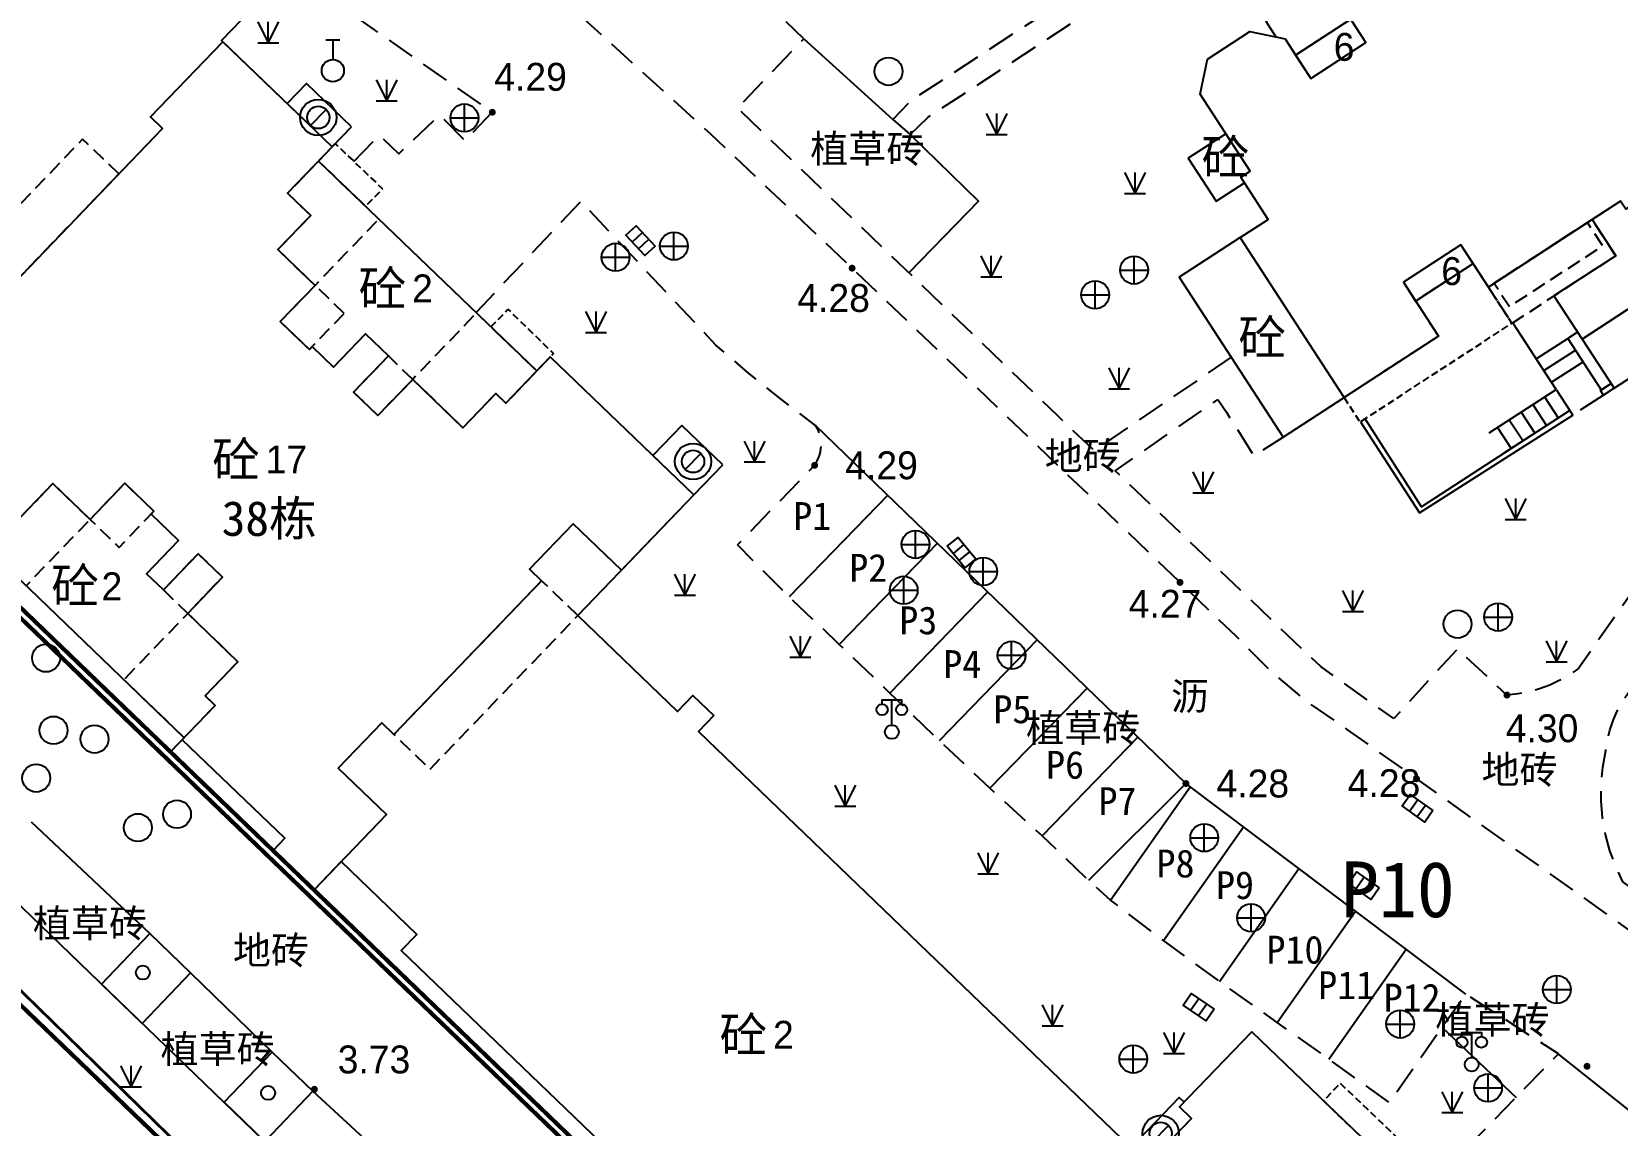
# Model space of a CAD drawing. Extents: x 99002 to 478558, y 2449839 to 2450453.
# Drawn here: x 478354.8 to 478411.7, y 2449967.5 to 2450006.7 of the extents above; entities that cross this region are included whole.
import ezdxf

# ---------------------------------------------------------------- set-up
doc = ezdxf.new("R2010")
doc.units = 0
doc.header["$LTSCALE"] = 0.5
for name, pattern in [('2', [0]), ('380403', [3, 2, -1]), ('380409-1', [1.5, 1, -0.5]), ('430600', [3, 2, -1]), ('DASHEDX2', [38.1, 25.4, -12.7]), ('X0', [4, 3, -1]), ('X11', [6, 5, -1])]:
    doc.linetypes.add(name, pattern=pattern)
doc.layers.get('0').update_dxf_attribs({"linetype": 'CONTINUOUS'})
for name, color, linetype in [('DEFAULT', 1, 'CONTINUOUS'), ('DLSS', 4, 'CONTINUOUS'), ('DMTZ', 3, 'CONTINUOUS'), ('ZBTZ', 3, 'CONTINUOUS'), ('ZJ', 7, 'CONTINUOUS'), ('交通线', 7, 'CONTINUOUS'), ('地下室范围线', 170, 'CONTINUOUS'), ('居民地点', 7, 'CONTINUOUS'), ('居民地线', 7, 'CONTINUOUS'), ('居民地面', 7, 'CONTINUOUS'), ('建筑红线', 10, 'DASHEDX2'), ('房屋面', 7, 'CONTINUOUS'), ('植被点', 114, 'CONTINUOUS'), ('用地信息', 7, 'CONTINUOUS'), ('用地红线', 10, 'CONTINUOUS'), ('管线点', 7, 'CONTINUOUS'), ('高程点', 7, 'CONTINUOUS')]:
    doc.layers.add(name, color=color, linetype=linetype)
doc.styles.add('方正中等线简体', font='FZZDXJW.TTF')
doc.styles.add('方正细等线简体', font='方正细等线简体.ttf')
doc.styles.add('等线体', font='simhei.ttf')
doc.styles.add('黑体', font='simhei.ttf')
doc.linetypes.add('10411', pattern='A,2,[150,AAA.SHX,S=1,R=0,X=0,Y=1],2,[151,AAA.SHX,S=1,R=0,X=0,Y=3],1e-11', length=4)
doc.linetypes.add('1161', pattern='A,0,[149,AAA.SHX,S=0.15,R=0,X=0,Y=0],-1.6', length=1.6)
doc.linetypes.add('380202', pattern='A,4.5,[145,ss2007.shx,S=1,R=0,X=0,Y=1],4.5,-0.5,[146,ss2007.shx,S=1,R=0,X=0,Y=0],-0.5', length=10)

# ---------------------------------------------------------------- blocks, each defined once
blk = doc.blocks.new('3803031')
at = {"color": 0, "linetype": 'Continuous', "lineweight": -3, "flags": 128}
blk.add_lwpolyline([(-0.566, -0.566), (0.566, 0.566)], dxfattribs=at)
at = {"color": 0, "linetype": 'Continuous', "lineweight": -3}
for radius in [1.3, 0.8]:
    blk.add_circle((0, 0), radius, dxfattribs=at)
blk = doc.blocks.new('3805011')
at = {"color": 0, "linetype": 'Continuous', "lineweight": -3, "flags": 128}
for points in [[(-0.7, 2), (-0.7, 2.3), (0.7, 2.3), (0.7, 2)], [(0, 0.5), (0, 2.3)]]:
    blk.add_lwpolyline(points, dxfattribs=at)
at = {"color": 0, "linetype": 'Continuous', "lineweight": -3}
for centre, radius in [((-0.7, 1.6), 0.4), ((0.7, 1.6), 0.4), ((0, 0), 0.5)]:
    blk.add_circle(centre, radius, dxfattribs=at)
blk = doc.blocks.new('8105091')
at = {"color": 0, "linetype": 'Continuous', "lineweight": -3}
blk.add_circle((0, 0), 0.5, dxfattribs=at)
blk = doc.blocks.new('8202001')
at = {"color": 0, "linetype": 'Continuous', "lineweight": -3, "flags": 128}
for points in [[(-0.75, 1.5), (0, 0)], [(0, 0), (0.75, 1.5)], [(0, 0), (0, 1.5)], [(-0.75, 0), (0.75, 0)]]:
    blk.add_lwpolyline(points, dxfattribs=at)
blk = doc.blocks.new('7201001')
at = {"linetype": '2'}
h = blk.add_hatch(color=0, dxfattribs=at)
edge = h.paths.add_edge_path(flags=0)
edge.add_arc((0, 0), 0.25, 0, 360)
blk = doc.blocks.new('5441011')
at = {"color": 0, "linetype": 'Continuous', "lineweight": -3, "flags": 128}
for points in [[(-1, 0), (1, 0)], [(0, -1), (0, 1)]]:
    blk.add_lwpolyline(points, dxfattribs=at)
at = {"color": 0, "linetype": 'Continuous', "lineweight": -3}
blk.add_circle((0, 0), 1, dxfattribs=at)
blk = doc.blocks.new('5441024')
at = {"color": 0, "linetype": 'Continuous', "lineweight": -3, "flags": 128}
blk.add_lwpolyline([(1, 0.5), (1, -0.5), (-1, -0.5), (-1, 0.5)], close=True, dxfattribs=at)
for points in [[(-0.33, 0.5), (-0.33, -0.5)], [(0.33, -0.5), (0.33, 0.5)]]:
    blk.add_lwpolyline(points, dxfattribs=at)
blk = doc.blocks.new('5401001')
at = {"color": 0, "linetype": 'Continuous', "lineweight": -3}
blk.add_circle((0, 0), 1, dxfattribs=at)
blk = doc.blocks.new('5430072')
at = {"color": 0, "linetype": 'Continuous', "lineweight": -3, "flags": 128}
for points in [[(-0.5, 2.2), (0.5, 2.2)], [(0, 2.2), (0, 0.8)]]:
    blk.add_lwpolyline(points, dxfattribs=at)
at = {"color": 0, "linetype": 'Continuous', "lineweight": -3}
blk.add_circle((0, 0), 0.8, dxfattribs=at)

msp = doc.modelspace()

# ---------------------------------------------------------------- linework, layer by layer
at = {"layer": 'DLSS', "color": 4, "linetype": 'Continuous', "lineweight": -3, "const_width": 0.1, "flags": 128}
msp.add_lwpolyline([(478305.926, 2450018.895), (478329.953, 2449995.95), (478350.547, 2449976.097), (478371.404, 2449955.727), (478404.209, 2449924.337), (478444.326, 2449885.977), (478450.349, 2449884.89), (478452.043, 2449885.16)], dxfattribs=at)
at = {"layer": 'DLSS', "color": 4, "linetype": '1161', "lineweight": -3, "flags": 128}
for points in [[(478406.245, 2449972.185), (478396.211, 2449979.736), (478382.93, 2449992.574)], [(478385.519, 2449990.071), (478381.984, 2449986.425)], [(478387.299, 2449988.351), (478383.78, 2449984.723)], [(478389.106, 2449986.605), (478385.59, 2449982.98)], [(478390.878, 2449984.891), (478387.368, 2449981.271)], [(478392.67, 2449983.16), (478389.184, 2449979.565)], [(478394.493, 2449981.397), (478391.059, 2449977.856)], [(478396.211, 2449979.736), (478392.716, 2449976.263)], [(478393.513, 2449975.557), (478396.368, 2449979.619)], [(478395.408, 2449974.103), (478398.275, 2449978.183)], [(478397.416, 2449972.643), (478400.259, 2449976.69)], [(478399.484, 2449971.172), (478402.288, 2449975.163)], [(478401.34, 2449969.856), (478404.107, 2449973.794)]]:
    msp.add_lwpolyline(points, dxfattribs=at)
at = {"layer": 'DMTZ', "color": 3, "linetype": '10411', "lineweight": -3, "flags": 128}
msp.add_lwpolyline([(478368.969, 2449961.314), (478333.421, 2449995.592)], dxfattribs=at)
at = {"layer": 'ZBTZ', "color": 3, "linetype": '1161', "lineweight": -3, "flags": 128}
for points in [[(478382.509, 2450006.439), (478385.698, 2450003.544), (478386.319, 2450003.007), (478388.777, 2450000.609), (478386.277, 2449998.044)], [(478354.803, 2449978.361), (478359.057, 2449974.353)], [(478360.515, 2449972.951), (478363.445, 2449970.11)], [(478405.407, 2449970.993), (478408.05, 2449968.482)], [(478413.368, 2449967.02), (478409.44, 2449970.139)], [(478364.903, 2449968.707), (478369.323, 2449964.627)]]:
    msp.add_lwpolyline(points, dxfattribs=at)
for points in [[(478357.325, 2449972.543), (478359.057, 2449974.353), (478360.515, 2449972.951), (478358.781, 2449971.138)], [(478361.718, 2449968.306), (478363.445, 2449970.11), (478364.903, 2449968.707), (478363.175, 2449966.902)]]:
    msp.add_lwpolyline(points, close=True, dxfattribs=at)
at = {"layer": '交通线', "color": 4, "linetype": '430600', "lineweight": -3, "flags": 128}
for points in [[(478394.852, 2450081.681), (478396.459, 2450079.208), (478396.532, 2450079.068), (478396.616, 2450078.934), (478396.712, 2450078.809), (478396.819, 2450078.692), (478396.935, 2450078.586), (478397.061, 2450078.489), (478397.194, 2450078.405), (478397.334, 2450078.332), (478397.48, 2450078.271), (478397.631, 2450078.224), (478397.785, 2450078.189), (478397.941, 2450078.169), (478400.406, 2450079.355), (478402.823, 2450080.633), (478405.192, 2450082), (478405.394, 2450082.138), (478405.582, 2450082.294), (478405.757, 2450082.465), (478405.915, 2450082.652), (478406.056, 2450082.852), (478406.179, 2450083.063), (478406.282, 2450083.285), (478406.365, 2450083.515), (478406.427, 2450083.752), (478406.468, 2450083.993), (478406.693, 2450085.558), (478406.816, 2450087.135), (478406.836, 2450088.716), (478406.429, 2450089.681), (478405.943, 2450090.608), (478405.38, 2450091.491), (478404.744, 2450092.323), (478403.927, 2450093.7), (478403.122, 2450095.084), (478402.329, 2450096.474), (478400.955, 2450098.456), (478400.001, 2450099.911), (478399.18, 2450101.445), (478398.496, 2450103.045), (478397.852, 2450104.391), (478397.132, 2450105.699), (478396.339, 2450106.963), (478395.593, 2450107.7), (478394.779, 2450108.363), (478393.905, 2450108.944), (478390.337, 2450106.674), (478389.875, 2450106.657), (478389.416, 2450106.603), (478388.963, 2450106.514), (478388.518, 2450106.39), (478387.562, 2450105.785), (478374.708, 2450097.43), (478374.026, 2450096.992), (478370.6, 2450094.782), (478369.951, 2450094.324), (478357.607, 2450086.341), (478356.945, 2450085.872), (478353.521, 2450083.694), (478340.666, 2450075.287), (478340.002, 2450074.88), (478333.988, 2450070.987), (478331.952, 2450069.651), (478331.265, 2450068.957), (478330.641, 2450068.206), (478330.084, 2450067.404), (478329.599, 2450066.556), (478329.189, 2450065.669), (478328.858, 2450064.751), (478328.607, 2450063.807), (478328.44, 2450062.845), (478328.357, 2450061.872), (478328.358, 2450060.895), (478328.444, 2450059.922), (478328.614, 2450058.96), (478328.867, 2450058.017), (478329.201, 2450057.099), (478347.003, 2450039.842), (478348.907, 2450037.656), (478349.589, 2450036.674), (478362.784, 2450017.026), (478363.954, 2450016.185), (478364.642, 2450015.592), (478373.787, 2450007.903), (478379.173, 2450003.015), (478384.241, 2449998.212), (478396, 2449986.946), (478398.011, 2449985.022), (478399.229, 2449983.784), (478400.558, 2449982.665), (478401.986, 2449981.677), (478404.483, 2449979.905), (478416.492, 2449971.351), (478416.836, 2449970.999), (478422.449, 2449965.556), (478424.272, 2449963.329), (478425.508, 2449961.1), (478428.225, 2449958.523), (478431.459, 2449955.8), (478434.142, 2449954.42), (478445.956, 2449942.922), (478446.481, 2449942.456), (478447.043, 2449942.037), (478447.64, 2449941.668), (478448.266, 2449941.351), (478448.916, 2449941.089), (478449.587, 2449940.884), (478450.273, 2449940.737), (478450.969, 2449940.65), (478451.67, 2449940.622), (478452.371, 2449940.655), (478453.066, 2449940.748), (478453.751, 2449940.9), (478454.42, 2449941.11), (478455.7, 2449941.443), (478457.981, 2449944.485), (478458.148, 2449944.564), (478455.81, 2449948.415), (478457.924, 2449949.782), (478459.95, 2449951.084), (478462.127, 2449952.434), (478464.164, 2449953.762), (478466.248, 2449955.086), (478468.444, 2449956.513), (478471.843, 2449951.186)], [(478397.838, 2449995.022), (478392.92, 2449991.671), (478391.604, 2449992.925), (478380.129, 2450003.952), (478382.509, 2450006.439), (478380.927, 2450007.97), (478381.106, 2450008.182), (478381.062, 2450008.53), (478381.047, 2450008.88), (478381.061, 2450009.23), (478381.105, 2450009.578), (478381.178, 2450009.921), (478381.279, 2450010.256), (478381.409, 2450010.582), (478381.565, 2450010.896), (478381.747, 2450011.195), (478381.954, 2450011.478), (478382.184, 2450011.743), (478382.436, 2450011.987), (478383.982, 2450014.068), (478385.676, 2450016.031), (478387.508, 2450017.866), (478389.08, 2450019.352), (478390.682, 2450020.806), (478392.312, 2450022.228), (478392.386, 2450022.227), (478392.459, 2450022.219), (478392.532, 2450022.205), (478392.602, 2450022.185), (478392.671, 2450022.158), (478392.738, 2450022.126), (478392.801, 2450022.089), (478392.861, 2450022.045), (478392.916, 2450021.997), (478392.968, 2450021.944), (478393.73, 2450020.875), (478393.536, 2450020.619), (478393.367, 2450020.345), (478393.225, 2450020.057), (478393.11, 2450019.756), (478393.023, 2450019.446), (478392.966, 2450019.129), (478391.338, 2450017.792), (478393.892, 2450013.849), (478395.212, 2450014.713), (478395.557, 2450014.045), (478400.549, 2450017.27), (478400.153, 2450017.83), (478401.379, 2450018.736), (478398.766, 2450022.742), (478397.098, 2450021.675), (478396.391, 2450021.755), (478395.68, 2450021.774), (478394.97, 2450021.731), (478394.287, 2450022.686), (478394.253, 2450022.766), (478394.225, 2450022.849), (478394.205, 2450022.933), (478394.192, 2450023.019), (478394.187, 2450023.106), (478394.189, 2450023.194), (478394.199, 2450023.28), (478394.216, 2450023.366), (478394.24, 2450023.449), (478394.271, 2450023.531), (478394.309, 2450023.609), (478394.354, 2450023.684), (478398.109, 2450025.824), (478402.01, 2450027.684), (478406.038, 2450029.252), (478408.665, 2450030.16), (478411.244, 2450031.196), (478413.768, 2450032.358), (478415.756, 2450033.407), (478417.652, 2450034.613), (478419.444, 2450035.969), (478420.769, 2450036.923), (478422.088, 2450037.884), (478423.403, 2450038.852), (478424.676, 2450040.124), (478425.954, 2450041.39), (478427.237, 2450042.651), (478427.874, 2450043.223), (478428.566, 2450043.728), (478429.305, 2450044.162), (478429.764, 2450044.073), (478430.23, 2450044.024), (478430.698, 2450044.014), (478431.165, 2450044.044), (478431.628, 2450044.114), (478432.083, 2450044.223), (478432.527, 2450044.371), (478432.957, 2450044.556), (478433.37, 2450044.776), (478433.762, 2450045.031), (478434.132, 2450045.318), (478434.475, 2450045.636), (478434.791, 2450045.982), (478435.075, 2450046.354), (478435.328, 2450046.748), (478435.545, 2450047.162), (478435.727, 2450047.594), (478435.871, 2450048.039), (478435.977, 2450048.495), (478437.3, 2450049.4), (478438.638, 2450050.283), (478439.991, 2450051.144), (478442.062, 2450052.35), (478444.015, 2450053.739), (478445.835, 2450055.298), (478447.661, 2450056.764), (478449.351, 2450058.385), (478450.893, 2450060.147), (478452.906, 2450059.695), (478456.49, 2450057.895)], [(478446.569, 2450043.421), (478426.908, 2450030.7), (478386.365, 2450004.225), (478385.698, 2450003.544)], [(478386.319, 2450003.007), (478386.951, 2450003.615), (478426.202, 2450029.286), (478426.914, 2450029.737), (478431.011, 2450032.396), (478443.129, 2450040.269), (478443.853, 2450040.689), (478446.982, 2450042.738)], [(478366.369, 2450002.041), (478367.285, 2450002.975), (478367.986, 2450002.316), (478369.447, 2450003.703), (478370.365, 2450002.782), (478371.336, 2450003.802), (478364.19, 2450008.809), (478363.964, 2450009.06), (478363.716, 2450009.289), (478363.448, 2450009.494), (478363.162, 2450009.673), (478362.86, 2450009.824), (478362.153, 2450010.476), (478357.837, 2450015.341), (478353.072, 2450022.63), (478351.348, 2450025.169), (478350.815, 2450025.994)], [(478404.161, 2449964.488), (478409.571, 2449970.042), (478406.245, 2449972.185), (478403.51, 2449968.293), (478401.34, 2449969.856), (478399.484, 2449971.172), (478397.416, 2449972.643), (478395.408, 2449974.103), (478393.513, 2449975.557), (478392.716, 2449976.263), (478391.059, 2449977.856), (478389.184, 2449979.565), (478387.368, 2449981.271), (478385.59, 2449982.98), (478383.78, 2449984.723), (478381.984, 2449986.425), (478380.125, 2449988.287), (478382.896, 2449991.144), (478382.954, 2449991.235), (478383.005, 2449991.331), (478383.048, 2449991.431), (478383.081, 2449991.534), (478383.107, 2449991.639), (478383.123, 2449991.746), (478383.13, 2449991.854), (478383.128, 2449991.962), (478383.117, 2449992.07), (478383.097, 2449992.177), (478383.068, 2449992.281), (478383.03, 2449992.382), (478382.984, 2449992.48), (478382.93, 2449992.574), (478381.708, 2449993.498), (478380.516, 2449994.458), (478379.355, 2449995.456), (478374.512, 2450000.607), (478370.752, 2449996.62)], [(478414.929, 2449994.126), (478415.696, 2449992.844), (478415.807, 2449992.696), (478415.904, 2449992.54), (478415.989, 2449992.376), (478416.059, 2449992.205), (478416.114, 2449992.029), (478416.154, 2449991.849), (478416.179, 2449991.666), (478416.188, 2449991.482), (478416.181, 2449991.298), (478416.159, 2449991.114), (478416.121, 2449990.934), (478416.068, 2449990.757), (478416, 2449990.586), (478415.918, 2449990.421), (478414.577, 2449989.185), (478413.314, 2449987.871), (478412.133, 2449986.482), (478410.286, 2449983.854), (478409.96, 2449983.63), (478409.616, 2449983.435), (478409.258, 2449983.267), (478408.887, 2449983.13), (478408.507, 2449983.024), (478408.118, 2449982.95), (478407.725, 2449982.907), (478405.946, 2449984.557), (478403.665, 2449982.061), (478401.045, 2449983.926), (478393.678, 2449990.948), (478397.36, 2449993.507), (478397.666, 2449993.045), (478398.648, 2449991.49), (478399.702, 2449992.155)], [(478411.189, 2449993.662), (478410.086, 2449992.945)]]:
    msp.add_lwpolyline(points, dxfattribs=at)
msp.add_lwpolyline([(478416.045, 2449973.235), (478415.916, 2449973.313), (478411.886, 2449976.205), (478411.627, 2449976.754), (478411.417, 2449977.324), (478411.259, 2449977.911), (478411.154, 2449978.509), (478411.102, 2449979.114), (478411.104, 2449979.722), (478411.16, 2449980.327), (478411.269, 2449980.924), (478411.324, 2449981.289), (478411.411, 2449981.648), (478411.529, 2449981.998), (478411.678, 2449982.335), (478411.855, 2449982.659), (478412.061, 2449982.965), (478413.26, 2449984.707), (478414.599, 2449986.344), (478416.068, 2449987.866), (478417.658, 2449989.261), (478419.357, 2449990.52), (478421.154, 2449991.635), (478421.349, 2449991.529), (478421.534, 2449991.407), (478421.706, 2449991.268), (478421.866, 2449991.114), (478422.01, 2449990.946), (478424.503, 2449987.032), (478426.644, 2449988.441), (478428.408, 2449985.775), (478435.114, 2449990.136), (478434.029, 2449991.761), (478435.705, 2449992.864), (478434.01, 2449995.431), (478433.528, 2449996.172), (478433.491, 2449996.238), (478433.459, 2449996.307), (478433.434, 2449996.378), (478433.415, 2449996.451), (478433.402, 2449996.525), (478433.396, 2449996.601), (478433.396, 2449996.676), (478433.403, 2449996.751), (478433.417, 2449996.826), (478433.437, 2449996.899), (478433.464, 2449996.969), (478435.965, 2449997.678), (478437.968, 2449998.103), (478439.976, 2449998.507), (478441.987, 2449998.892), (478443.223, 2449999.284), (478444.423, 2449999.775), (478445.579, 2450000.363), (478446.683, 2450001.042), (478448.645, 2450002.277), (478450.569, 2450003.569), (478452.454, 2450004.918), (478454.065, 2450006.31), (478455.744, 2450007.619), (478457.487, 2450008.842), (478461.397, 2450002.7), (478442.614, 2449990.538), (478417.499, 2449974.265)], close=True, dxfattribs=at)
at = {"layer": '地下室范围线', "color": 170, "linetype": 'X0', "const_width": 0.15, "flags": 128}
msp.add_lwpolyline([(478321.488, 2450050.286), (478330.08, 2450055.876), (478330.499, 2450056.175), (478330.89, 2450056.51), (478331.25, 2450056.877), (478331.577, 2450057.275), (478331.868, 2450057.699), (478332.121, 2450058.148), (478332.334, 2450058.616), (478332.506, 2450059.101), (478332.634, 2450059.6), (478332.719, 2450060.108), (478332.759, 2450060.621), (478332.754, 2450061.136), (478332.704, 2450061.648), (478332.61, 2450062.154), (478332.472, 2450062.65), (478332.291, 2450063.132), (478332.069, 2450063.596), (478331.807, 2450064.039), (478325.686, 2450073.441), (478331.381, 2450077.146), (478337.554, 2450067.659), (478342.667, 2450070.986), (478343.912, 2450070.723), (478344.239, 2450070.22), (478346.251, 2450071.529), (478345.433, 2450072.786), (478347.947, 2450074.422), (478347.729, 2450074.757), (478352.759, 2450078.03), (478353.304, 2450077.191), (478362.859, 2450083.409), (478362.314, 2450084.247), (478369.858, 2450089.156), (478370.403, 2450088.318), (478379.958, 2450094.535), (478379.413, 2450095.373), (478384.442, 2450098.646), (478384.66, 2450098.31), (478387.175, 2450099.947), (478387.993, 2450098.69), (478390.004, 2450099.999), (478389.677, 2450100.502), (478389.941, 2450101.746), (478392.966, 2450103.715), (478387.981, 2450111.376), (478394.938, 2450115.903), (478399.923, 2450108.242), (478408.044, 2450113.525), (478409.293, 2450113.261), (478409.618, 2450112.761), (478411.63, 2450114.07), (478410.812, 2450115.327), (478413.326, 2450116.963), (478413.108, 2450117.299), (478418.137, 2450120.571), (478418.683, 2450119.733), (478428.238, 2450125.95), (478427.693, 2450126.789), (478432.722, 2450130.061), (478432.94, 2450129.726), (478435.455, 2450131.362), (478436.273, 2450130.105), (478438.368, 2450131.468), (478437.986, 2450132.055), (478438.221, 2450133.162), (478439.729, 2450134.144), (478440.974, 2450133.88), (478441.247, 2450133.461), (478454.666, 2450142.193), (478469.534, 2450119.344), (478469.386, 2449987.125), (478463.408, 2449983.235), (478462.59, 2449984.493), (478460.494, 2449983.129), (478461.858, 2449981.034), (478460.349, 2449980.052), (478462.531, 2449976.699), (478456.16, 2449972.554), (478453.979, 2449975.907), (478452.386, 2449974.871), (478451.568, 2449976.128), (478444.024, 2449971.219), (478444.842, 2449969.962), (478443.25, 2449968.926), (478445.431, 2449965.573), (478443.583, 2449964.37), (478464.254, 2449932.603), (478459.677, 2449929.625), (478463.818, 2449923.262), (478456.279, 2449918.357), (478453.957, 2449920.592), (478451.602, 2449918.145), (478450.231, 2449919.46), (478441.771, 2449910.669), (478443.141, 2449909.352), (478440.577, 2449906.688), (478423.786, 2449922.843), (478422.018, 2449921.005), (478311.113, 2450027.708), (478313.666, 2450030.362), (478314.171, 2450029.877), (478322.643, 2450038.681), (478322.138, 2450039.167), (478324.564, 2450041.688), (478323.282, 2450042.922), (478325.388, 2450044.293)], close=True, dxfattribs=at)
at = {"layer": '居民地线', "color": 6, "linetype": '380409-1', "lineweight": -3, "ltscale": 0.5, "flags": 128}
for points in [[(478365.104, 2450002.053), (478365.701, 2450002.679), (478367.399, 2450001.058), (478366.793, 2450000.428)], [(478401.882, 2449993.573), (478402.454, 2449992.693), (478407.903, 2449996.237), (478406.513, 2449998.375), (478404.451, 2449997.033), (478405.268, 2449995.776)], [(478371.288, 2449996.105), (478371.897, 2449996.738), (478373.534, 2449995.152), (478372.931, 2449994.525)], [(478401.748, 2449968.99), (478405.204, 2449965.686), (478404.104, 2449964.543), (478402.006, 2449966.56), (478402.491, 2449967.065), (478401.143, 2449968.361)]]:
    msp.add_lwpolyline(points, close=True, dxfattribs=at)
at = {"layer": '居民地线', "color": 6, "linetype": '380202', "lineweight": -3, "ltscale": 0.5, "flags": 128}
for points in [[(478409.486, 2449993.867), (478407.933, 2449996.256)], [(478410.256, 2449995.918), (478409.909, 2449995.693), (478411.109, 2449993.849), (478411.444, 2449994.067)]]:
    msp.add_lwpolyline(points, dxfattribs=at)
at = {"layer": '居民地线', "color": 6, "linetype": 'Continuous', "lineweight": -3, "ltscale": 0.5, "flags": 128}
for points in [[(478408.778, 2449994.957), (478409.909, 2449995.693)], [(478409.909, 2449995.693), (478410.618, 2449994.603)], [(478409.487, 2449993.866), (478408.778, 2449994.957)], [(478409.05, 2449994.538), (478410.182, 2449995.274)], [(478409.323, 2449994.119), (478410.454, 2449994.855)], [(478407.089, 2449992.307), (478409.487, 2449993.866)], [(478409.068, 2449993.594), (478409.558, 2449992.84)], [(478409.487, 2449993.866), (478409.977, 2449993.113)], [(478409.977, 2449993.113), (478407.58, 2449991.553)], [(478408.23, 2449993.048), (478408.72, 2449992.295)], [(478408.649, 2449993.321), (478409.139, 2449992.567)], [(478407.391, 2449992.503), (478407.881, 2449991.75)], [(478407.81, 2449992.776), (478408.301, 2449992.022)]]:
    msp.add_lwpolyline(points, dxfattribs=at)
for points in [[(478411.566, 2449993.907), (478411.189, 2449993.662), (478411.08, 2449993.83), (478411.457, 2449994.075)], [(478402.47, 2449992.703), (478404.594, 2449989.437), (478410.086, 2449992.945), (478409.977, 2449993.113), (478404.657, 2449989.661), (478402.642, 2449992.815)]]:
    msp.add_lwpolyline(points, close=True, dxfattribs=at)
at = {"layer": '居民地面', "color": 6, "linetype": '380403', "lineweight": -3, "ltscale": 0.5, "flags": 128}
for points in [[(478357.941, 2450001.589), (478356.644, 2450002.836), (478351.347, 2449997.33), (478352.645, 2449996.082)], [(478367.266, 2449999.974), (478365.104, 2450002.053), (478363.994, 2450000.9), (478364.823, 2450000.103), (478363.645, 2449998.878), (478364.978, 2449997.595)], [(478410.78, 2449999.957), (478407.058, 2449997.536), (478407.903, 2449996.237), (478411.625, 2449998.658)], [(478410.612, 2449999.848), (478407.268, 2449997.673), (478407.813, 2449996.834), (478411.158, 2449999.01)], [(478366.023, 2449996.59), (478364.978, 2449997.595), (478363.73, 2449996.298), (478364.775, 2449995.293)], [(478371.461, 2449993.718), (478371.822, 2449993.372), (478372.931, 2449994.525), (478370.769, 2449996.605), (478368.481, 2449994.226), (478370.283, 2449992.493)], [(478368.481, 2449994.226), (478367.609, 2449995.065), (478366.361, 2449993.768), (478367.233, 2449992.929)], [(478356.909, 2449989.206), (478355.576, 2449990.488), (478354.397, 2449989.263), (478353.568, 2449990.06), (478352.459, 2449988.907), (478354.621, 2449986.827)], [(478359.202, 2449989.498), (478358.157, 2449990.503), (478356.909, 2449989.206), (478357.954, 2449988.201)], [(478361.66, 2449987.134), (478360.788, 2449987.973), (478359.54, 2449986.676), (478360.412, 2449985.837)], [(478374.403, 2449985.755), (478373.106, 2449987.003), (478367.809, 2449981.497), (478369.107, 2449980.249)], [(478362.214, 2449984.104), (478360.412, 2449985.837), (478358.124, 2449983.458), (478360.286, 2449981.379), (478361.396, 2449982.532), (478361.035, 2449982.878)]]:
    msp.add_lwpolyline(points, close=True, dxfattribs=at)
at = {"layer": '建筑红线', "color": 10, "linetype": 'X11', "const_width": 0.15, "flags": 128}
msp.add_lwpolyline([(478536.026, 2450335.138), (478263.882, 2450094.198), (478263.445, 2450073.166), (478447.085, 2449896.545), (478535.522, 2449954.392)], dxfattribs=at)
at = {"layer": '房屋面', "color": 6, "linetype": 'Continuous', "lineweight": -3, "ltscale": 0.5, "flags": 128}
for points in [[(478352.214, 2450017.504), (478362.664, 2450007.452), (478361.625, 2450006.371), (478365.589, 2450002.558), (478365.104, 2450002.053), (478372.931, 2449994.525), (478373.416, 2449995.03), (478378.562, 2449990.08), (478374.403, 2449985.755), (478377.978, 2449982.317), (478378.532, 2449982.894), (478379.282, 2449982.173), (478378.727, 2449981.596), (478394.843, 2449966.096), (478396.41, 2449967.725), (478395.977, 2449968.141), (478398.57, 2449970.836), (478402.491, 2449967.065)], [(478382.661, 2449959.72), (478368.073, 2449973.75), (478368.628, 2449974.327), (478365.918, 2449976.934), (478364.947, 2449975.924), (478363.477, 2449977.339), (478363.893, 2449977.771), (478360.217, 2449981.307), (478360.286, 2449981.379), (478352.459, 2449988.907), (478352.39, 2449988.835), (478348.037, 2449993.022), (478348.591, 2449993.599), (478346.314, 2449995.789), (478345.759, 2449995.213), (478331.171, 2450009.243), (478331.726, 2450009.82), (478329.448, 2450012.011), (478328.478, 2450011.002), (478326.575, 2450012.832), (478326.991, 2450013.264), (478323.315, 2450016.8)], [(478411.794, 2450000.617), (478407.058, 2449997.536), (478406.077, 2449999.045), (478404.014, 2449997.704), (478405.268, 2449995.776), (478401.882, 2449993.573), (478398.152, 2449999.307), (478399.158, 2449999.961), (478398.308, 2450001.269), (478398.177, 2450001.47), (478398.512, 2450001.688), (478396.719, 2450004.445), (478396.986, 2450005.706), (478398.509, 2450006.697), (478399.77, 2450006.43), (478400.691, 2450005.014), (478402.669, 2450006.301), (478401.252, 2450008.481)], [(478351.078, 2449994.453), (478359.508, 2450003.218), (478359.075, 2450003.633), (478361.668, 2450006.329), (478365.589, 2450002.558), (478363.994, 2450000.9), (478364.823, 2450000.103), (478363.645, 2449998.878), (478364.978, 2449997.595), (478363.73, 2449996.298), (478364.775, 2449995.293), (478364.879, 2449995.401), (478365.643, 2449994.666), (478366.787, 2449995.855), (478367.609, 2449995.065), (478366.361, 2449993.768), (478367.233, 2449992.929), (478368.481, 2449994.226), (478370.283, 2449992.493), (478371.461, 2449993.718), (478371.822, 2449993.372), (478373.416, 2449995.03), (478378.562, 2449990.08), (478375.97, 2449987.384), (478374.24, 2449989.048), (478372.673, 2449987.419), (478373.106, 2449987.003), (478367.809, 2449981.497), (478367.377, 2449981.913), (478365.81, 2449980.284), (478367.54, 2449978.62), (478364.947, 2449975.924), (478359.801, 2449980.874), (478361.396, 2449982.532), (478361.035, 2449982.878), (478362.214, 2449984.104), (478360.412, 2449985.837), (478361.66, 2449987.134), (478360.788, 2449987.973), (478359.54, 2449986.676), (478358.934, 2449987.258), (478360.078, 2449988.447), (478359.098, 2449989.39), (478359.202, 2449989.498), (478358.157, 2449990.503), (478356.909, 2449989.206), (478355.576, 2449990.488), (478354.397, 2449989.263)], [(478387.98, 2449958.96), (478396.41, 2449967.725), (478395.977, 2449968.141), (478398.57, 2449970.836), (478402.491, 2449967.065)]]:
    msp.add_lwpolyline(points, dxfattribs=at)
for points in [[(478401.252, 2450008.481), (478399.072, 2450007.063), (478399.438, 2450006.5), (478399.77, 2450006.43), (478400.146, 2450005.853), (478402.124, 2450007.139)], [(478402.124, 2450007.139), (478400.146, 2450005.853), (478400.691, 2450005.014), (478402.669, 2450006.301)], [(478366.282, 2450003.279), (478364.668, 2450004.832), (478363.974, 2450004.111), (478365.589, 2450002.558)], [(478397.64, 2450003.03), (478396.298, 2450002.157), (478397.302, 2450000.615), (478398.308, 2450001.269), (478398.177, 2450001.47), (478398.512, 2450001.688)], [(478415.817, 2450001.384), (478413.603, 2449999.945), (478412.949, 2450000.951), (478411.985, 2450000.324), (478411.794, 2450000.617), (478410.78, 2449999.957), (478411.625, 2449998.658), (478409.412, 2449997.218), (478410.421, 2449995.668), (478412.634, 2449997.107), (478412.552, 2449997.233), (478414.53, 2449998.52), (478414.612, 2449998.394), (478416.825, 2449999.833)], [(478398.152, 2449999.307), (478395.973, 2449997.889), (478399.702, 2449992.155), (478401.882, 2449993.573)], [(478416.825, 2449999.833), (478414.612, 2449998.394), (478414.53, 2449998.52), (478412.552, 2449997.233), (478412.634, 2449997.107), (478410.421, 2449995.668), (478411.566, 2449993.907), (478413.578, 2449995.216), (478414.477, 2449993.833), (478416.858, 2449995.381), (478415.958, 2449996.764), (478417.97, 2449998.073), (478417.839, 2449998.274)], [(478406.077, 2449999.045), (478404.014, 2449997.704), (478404.451, 2449997.033), (478406.513, 2449998.375)], [(478379.602, 2449991.161), (478378.132, 2449992.575), (478377.092, 2449991.494), (478378.562, 2449990.08)], [(478396.144, 2449968.313), (478395.971, 2449968.48), (478394.238, 2449966.678), (478394.843, 2449966.096), (478396.41, 2449967.725), (478395.977, 2449968.141)]]:
    msp.add_lwpolyline(points, close=True, dxfattribs=at)
at = {"layer": '用地信息', "color": 1, "linetype": 'Continuous', "lineweight": -3, "ltscale": 0.5, "const_width": 0.15, "flags": 128}
msp.add_lwpolyline([(478525.481, 2449923.926), (478453.289, 2449876.704), (478275.641, 2450047.562)], dxfattribs=at)
at = {"layer": '用地红线', "color": 10, "linetype": 'Continuous', "const_width": 0.15, "flags": 128}
msp.add_lwpolyline([(478535.49, 2449930.472), (478453.289, 2449876.704), (478219.426, 2450101.627), (478536.088, 2450382.14)], dxfattribs=at)

# ---------------------------------------------------------------- block references
at = {"layer": '居民地点', "color": 6, "linetype": 'Continuous', "ltscale": 0.5, "xscale": 0.5, "yscale": 0.5}
for p in [(478365.096, 2450003.614), (478378.537, 2449991.281), (478395.308, 2449967.19)]:
    msp.add_blockref('3803031', p, dxfattribs=at)
at = {"layer": '居民地点', "color": 2, "linetype": 'Continuous', "ltscale": 0.5, "xscale": 0.5, "yscale": 0.5}
for p in [(478385.666, 2449981.582, 6.067), (478406.46, 2449969.662, 6.12)]:
    msp.add_blockref('3805011', p, dxfattribs=at)
at = {"layer": '植被点', "color": 3, "linetype": 'Continuous', "ltscale": 0.5, "xscale": 0.5, "yscale": 0.5}
for name, p in [('8202001', (478363.303, 2450006.288, 9999)), ('8202001', (478367.551, 2450004.21, 9999)), ('8202001', (478389.426, 2450003.007, 9999)), ('8202001', (478394.389, 2450000.892, 9999)), ('8202001', (478389.232, 2449997.901, 9999)), ('8202001', (478375.058, 2449995.908, 9999)), ('8202001', (478393.817, 2449993.89, 9999)), ('8202001', (478380.743, 2449991.263, 9999)), ('8202001', (478396.834, 2449990.162, 9999)), ('8202001', (478408.04, 2449989.198, 9999)), ('8202001', (478378.243, 2449986.489, 9999)), ('8202001', (478402.203, 2449985.904, 9999)), ('8202001', (478382.385, 2449984.27, 9999)), ('8202001', (478409.508, 2449984.102, 9999)), ('8202001', (478383.994, 2449978.928, 9999)), ('8202001', (478389.12, 2449976.497, 9999)), ('8105091', (478358.803, 2449972.956)), ('8202001', (478391.432, 2449971.048, 9999)), ('8202001', (478395.787, 2449970.059, 9999)), ('8202001', (478358.379, 2449968.866, 9999)), ('8105091', (478363.295, 2449968.642)), ('8202001', (478405.762, 2449967.938, 9999))]:
    msp.add_blockref(name, p, dxfattribs=at)
at = {"layer": '管线点', "color": 2, "linetype": 'Continuous', "ltscale": 0.5, "xscale": 0.5, "yscale": 0.5}
for name, p in [('5430072', (478365.617, 2450005.294, 4.374)), ('5401001', (478385.546, 2450005.265, 4.618)), ('5441011', (478370.336, 2450003.6, 4.339)), ('5441011', (478377.85, 2449999.006, 4.284)), ('5441011', (478375.758, 2449998.602, 4.412)), ('5441011', (478394.354, 2449998.143, 4.588)), ('5441011', (478392.957, 2449997.256, 4.563)), ('5441011', (478386.515, 2449988.306, 4.276)), ('5441011', (478388.946, 2449987.337, 4.283)), ('5441011', (478386.09, 2449986.666, 4.287)), ('5441011', (478407.408, 2449985.701, 4.745)), ('5401001', (478405.953, 2449985.45, 4.634)), ('5401001', (478355.333, 2449984.234, 3.955)), ('5441011', (478389.96, 2449984.336, 4.278)), ('5401001', (478355.601, 2449981.644, 3.889)), ('5401001', (478357.071, 2449981.328, 3.93)), ('5401001', (478354.98, 2449979.93, 3.815)), ('5401001', (478360.029, 2449978.636, 3.932)), ('5401001', (478358.625, 2449978.154, 3.876)), ('5441011', (478396.871, 2449977.794, 4.277)), ('5441011', (478398.549, 2449974.922, 4.283)), ('5441011', (478409.515, 2449972.351, 4.27)), ('5441011', (478403.897, 2449971.112, 4.288)), ('5441011', (478394.324, 2449969.855, 4.417)), ('5441011', (478407.046, 2449968.825, 4.509))]:
    msp.add_blockref(name, p, dxfattribs=at)
at = {"layer": '管线点', "color": 2, "linetype": 'Continuous', "ltscale": 0.5, "yscale": 0.5}
for p, xscale, rotation in [((478376.652, 2449999.198, 4.265), 0.4999999998573611, 312.7870923762962), ((478388.163, 2449988.015, 4.272), 0.5000000001151976, 129.4932969167684), ((478404.519, 2449978.849, 4.275), 0.4999999999322433, 324.548596160884), ((478402.593, 2449976.074, 4.284), 0.5000000000661574, 325.1909890902806), ((478396.67, 2449971.718, 4.299), 0.5000000000436816, 325.5747091220411)]:
    msp.add_blockref('5441024', p, dxfattribs=dict(at, xscale=xscale, rotation=rotation))
at = {"layer": '高程点', "color": 7, "linetype": 'Continuous', "ltscale": 0.5, "xscale": 0.5, "yscale": 0.5}
for p in [(478371.336, 2450003.802, 4.29), (478384.241, 2449998.212, 4.28), (478382.896, 2449991.144, 4.29), (478396, 2449986.946, 4.27), (478407.725, 2449982.907, 4.3), (478404.483, 2449979.905, 4.28), (478396.211, 2449979.736, 4.28), (478410.597, 2449969.598, 4.3), (478364.956, 2449968.775, 3.73)]:
    msp.add_blockref('7201001', p, dxfattribs=at)

# ---------------------------------------------------------------- texts
at = {"layer": 'DEFAULT', "color": 7, "linetype": 'Continuous', "ltscale": 0.5}
for s, height, style, p in [('6', 1, '方正细等线简体', (478401.512, 2450005.645)), ('砼', 1.25, '方正细等线简体', (478396.777, 2450001.567)), ('砼', 1.25, '方正细等线简体', (478366.543, 2449996.865)), ('6', 1, '方正细等线简体', (478405.368, 2449997.607)), ('2', 1, '方正细等线简体', (478368.46, 2449996.987)), ('砼', 1.25, '方正细等线简体', (478398.093, 2449995.106)), ('砼', 1.25, '方正细等线简体', (478361.29, 2449990.731, 5.191)), ('17', 1, '方正细等线简体', (478363.206, 2449990.854, 5.191)), ('38栋', 1.25, '黑体', (478361.63, 2449988.614)), ('砼', 1.25, '方正细等线简体', (478355.522, 2449986.208)), ('2', 1, '方正细等线简体', (478357.322, 2449986.307)), ('砼', 1.25, '方正细等线简体', (478379.487, 2449970.104)), ('2', 1, '方正细等线简体', (478381.404, 2449970.226))]:
    msp.add_text(s, height=height, dxfattribs=dict(at, style=style)).set_placement(p)
at = {"layer": 'DEFAULT', "color": 3, "linetype": 'Continuous', "ltscale": 0.5, "style": '黑体'}
for s, p in [('地砖', (478391.146, 2449990.981)), ('沥', (478395.677, 2449982.367)), ('地砖', (478406.812, 2449979.732)), ('地砖', (478362.035, 2449973.254))]:
    msp.add_text(s, height=1, dxfattribs=at).set_placement(p)
at = {"layer": 'DMTZ', "color": 3, "linetype": 'Continuous', "style": '等线体'}
for p in [(478382.742, 2450001.99), (478390.479, 2449981.223), (478354.864, 2449974.221), (478405.161, 2449970.762), (478359.441, 2449969.714)]:
    msp.add_text('植草砖', height=1, dxfattribs=at).set_placement(p)
at = {"layer": 'ZJ', "color": 7, "linetype": 'Continuous', "ltscale": 0.5, "style": '黑体'}
for s, height, p in [('P1', 1, (478382.13, 2449988.825)), ('P2', 1, (478384.139, 2449986.968)), ('P3', 1, (478385.933, 2449985.087)), ('P4', 1, (478387.511, 2449983.517)), ('P5', 1, (478389.306, 2449981.899)), ('P6', 1, (478391.197, 2449979.907)), ('P7', 1, (478393.077, 2449978.602)), ('P8', 1, (478395.159, 2449976.37)), ('P9', 1, (478397.293, 2449975.593)), ('P10', 2, (478401.772, 2449974.942)), ('P10', 1, (478399.101, 2449973.279)), ('P11', 1, (478400.957, 2449972.008)), ('P12', 1, (478403.305, 2449971.56))]:
    msp.add_text(s, height=height, dxfattribs=at).set_placement(p)
at = {"layer": '高程点', "color": 7, "linetype": 'Continuous', "ltscale": 0.5, "style": '方正中等线简体'}
for s, p in [('4.29', (478371.408, 2450004.571, 4.29)), ('4.28', (478382.276, 2449996.642, 4.28)), ('4.29', (478383.995, 2449990.643, 4.29)), ('4.27', (478394.162, 2449985.678, 4.27)), ('4.30', (478407.684, 2449981.217, 4.3)), ('4.28', (478397.31, 2449979.235, 4.28)), ('4.28', (478402.014, 2449979.247, 4.28)), ('3.73', (478365.792, 2449969.343, 3.73))]:
    msp.add_text(s, height=1, dxfattribs=at).set_placement(p)

doc.saveas('drawing.dxf')
